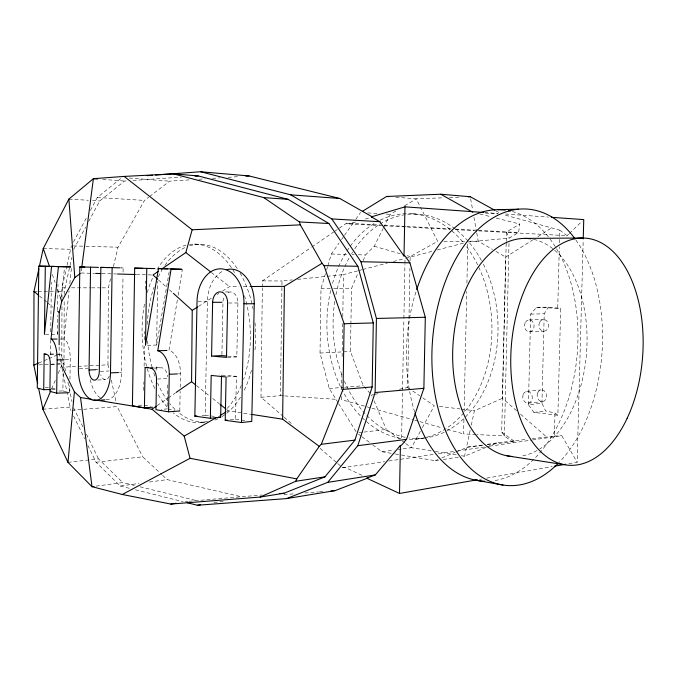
<?xml version="1.0" encoding="UTF-8"?>
<svg xmlns="http://www.w3.org/2000/svg" width="677" height="677" viewBox="0 0 677 677"><rect width="100%" height="100%" fill="white"/><g stroke="black" fill="none" stroke-linecap="round" stroke-linejoin="round"><path stroke-width="0.51" stroke-dasharray="3.38 2.54" d="M62.462 367.569L61.539 365.698L59.119 354.164L59.144 344.796M61.962 306.622L61.776 367.213L107.965 364.818L109.082 369.904M61.988 298.261L62.022 287.81L66.837 266.323M65.508 370.827L63.985 363.625L64.002 359.436M64.002 358.395L64.188 300.8M64.213 294.52L64.222 291.381L71.821 257.565M107.965 364.818L108.371 287.86L110.783 277.697M283.384 416.617L260.992 397.281L262.346 288.199M262.363 287.158L262.439 280.862L311.005 247.554M50.42 354.968L50.614 340.218M50.724 331.789L51.367 282.275M45.418 334.396L57.291 334.328L57.545 315.575M57.613 310.362L57.96 284.315M65.838 391.695L62.876 390.934L63.13 372.274M63.198 367.086L63.24 363.981A8.886 3.165 89.2 0 0 60.177 354.46L57.029 353.868M69.782 392.702L69.883 385.475M69.968 379.272L70.239 359.648A19.481 6.982 89.3 0 0 64.01 338.991L69.054 290.992M260.992 397.281L280.464 395.664L281.996 280.989L292.413 279.906M106.061 399.785A29.56 16.113 88 0 0 121.479 372.418L123.002 276.377M123.07 272.162L123.138 267.94L121.141 267.88M338.085 402.722L329.259 388.496L320.026 353.055L321 288.529L325.442 273.728M341.487 396.519L341.436 399.667L370.962 407.943M341.606 389.157L341.885 372.342M342.139 356.576L342.68 322.937M342.782 316.633L343.467 274.583L357.735 270.842M143.727 390.333L143.862 381.921M144.133 366.155L144.463 346.192M144.573 339.888L144.717 331.476M145.42 289.443L145.563 281.031M156.167 370.243L156.226 367.086L151.174 367.289M147.501 345.287L156.607 345.058L157.707 281.234M167.549 384.841L167.117 408.925L161.041 409.348M370.209 393.489L363.278 385.755L350.466 351.49L350.898 325.265M350.914 324.215L351.507 288.546L357.921 273.203M179.786 410.998L180.141 391.357M180.217 387.219L180.463 373.78A21.96 12.787 87.8 0 0 168.954 350.415L177.433 299.505M202.093 415.466L205.19 415.162L207.39 301.57A33.495 23.441 89.7 0 1 223.512 270.758M401.622 437.875L402.51 391.348M402.527 390.29L403.881 319.442M403.898 318.385L404.931 264.453M404.948 263.395L405.032 259.164M409.348 388.683L407.63 387.506L409.932 268.194M410.076 260.797L410.16 256.575L437.664 241.367L420.459 207.154M221.921 354.553L222.961 302.297A10.688 7.481 89.7 0 1 224.307 296.484M230.383 419.774L235.537 419.241L236.417 376.302L219.458 374.914M227.531 357.346L236.815 356.897L237.923 303A10.688 7.481 89.7 0 0 234.039 293.293A10.688 7.481 89.7 0 0 226.236 293.776M476.159 434.549L463.601 433.915L463.931 419.148M464.092 411.768L466.732 291.55M466.918 283.113L467.773 244.092M516.585 410.744L502.359 398.321L505.719 257.116L533.332 239.531M501.691 432.036L514.478 441.455L513.488 442.69L504.407 435.98L501.691 432.036L506.201 242.501M506.227 241.452L506.447 231.974L519.775 224.036L518.599 232.549L509.138 238.135L467.824 241.985M509.011 243.39L504.407 435.98L477.209 434.6M528.415 404.753L530.675 314.12L536.506 307.366L548.319 307.155L560.691 308.424L557.873 415.255L533.857 412.361L528.415 404.753L541.938 403.238L545.637 410.956L554.979 413.038L557.873 415.255M541.938 403.238L544.223 313.798L548.319 307.155M532.139 438.704L554.37 436.115L554.979 413.038M557.738 307.815L559.337 246.961M559.447 242.764L559.583 237.517M559.608 236.468L559.777 230.172L503.146 214.558M568.824 463.677L577.126 462.213L583.21 239.658M69.816 283.688L71.534 266.84M57.291 334.328L57.52 332.246M61.345 296.881L64.501 267.753M81.299 270.893L81.714 267.753M178.127 295.35L182.375 269.201M156.607 345.058L169.335 270.986M470.16 430.377L464.54 456.213L462.518 456.526M471.285 425.207L474.425 410.736L502.359 398.321M67.065 265.299L71.424 245.853M113.44 266.518L118.026 247.215L144.489 200.426L148.669 197.219M326.627 269.784L327.516 266.823M327.812 265.833L331.358 254.002L339.118 242.975M363.126 260.738L365.529 254.984L374.212 246.216L383.199 228.411M51.596 388.911L55.742 379.238M58.222 373.442L61.539 365.698M383.673 227.472L390.29 214.355L396.561 210.606M73.421 242.129L87.367 216.073M90.354 210.488L97.336 197.464L122.038 177.484M73.666 249.364L85.683 227.023M88.695 221.447L99.714 200.967L124.543 181.038L127.699 180.818M420.366 431.274L411.413 447.692L402.273 448.953M422.355 427.627L434.287 405.735L420.527 396.324M341.504 239.582L343.891 236.188M344.483 235.342L355.222 220.076M355.823 219.23L360.596 212.451M478.631 230.899L567.089 235.681L568.604 234.217M569.357 233.489L582.245 221.074M149.507 196.575L169.614 181.182L191.566 179.735M157.157 405.625L167.481 398.44M168.345 397.839L175.225 393.058M311.877 246.961L333.558 232.093M334.421 231.492L346.565 223.165L380.339 225.009M198.454 306.41L212.671 297.364M217.114 294.529L218.891 293.403M222.445 291.135L229.562 286.616L239.049 286.566M537.783 236.696L552.034 227.616M404.626 205.791L416.279 198.835L443.274 197.786M226.406 411.811L228.208 410.77L250.795 414.273M38.53 363.092L43.21 361.061M44.14 360.655L47.889 359.038M48.82 358.632L59.119 354.164M401.419 455.02L435.218 460.682L438.07 459.488M441.878 457.897L455.198 452.329M456.154 451.931L467.57 447.15L482.168 445.043M486.027 447.362L464.54 456.213L461.418 455.714M487.008 446.955L496.774 442.936L527.391 439.271M346.565 223.165L349.112 223.901L356.204 221.785M365.326 219.06L370.387 217.554M358.759 270.58L361.814 269.776M362.83 269.505L387.295 263.091M393.413 261.491L404.626 258.555M405.641 258.284L433.17 251.065M437.24 249.999L463.745 243.051M373.653 394.606L371.588 395.038L372.409 396.95M374.686 394.395L378.798 393.532M399.396 389.233L407.63 387.506M479.468 479.392L481.55 479.028M486.755 478.114L552.212 466.597M214.008 502.613L224.425 500.963M185.024 501.877L188.071 501.403M189.086 501.242L262.067 494.98M435.218 460.682L439.263 460.064M443.308 459.455L458.473 457.136M337.772 463.584L342.57 467.731L384.688 461.629M388.852 461.02L434.287 454.292M438.451 453.683L456.56 451.094M457.601 450.941L485.731 446.82M489.513 446.202L531.563 440.101M532.604 439.948L561.766 435.675L577.126 462.213M487.381 444.29L496.774 442.936M372.748 444.857L381.955 451.754L394.149 450.078M398.211 449.511L401.258 449.096M87.824 445.28L96.083 462.273L120.227 486.027L139.022 483.454M149.456 482.032L167.202 479.612L241.156 496.706M96.092 486.137L122.74 482.557L136.001 485.807M415.72 439.119L423.861 438.129M467.57 447.15L483.2 445.254M487.372 444.747L514.478 441.455M358.886 432.696L362.957 432.205M363.972 432.087L386.347 429.421L401.385 440.38M533.857 412.361L545.637 410.956M96.083 462.273L142.712 456.772L161.845 474.611M342.57 467.731L345.109 467.435L362.161 475.381M67.988 462.357L98.461 458.828L122.74 482.557M528.339 403.162L542.692 401.579M297.626 279.364L343.467 274.583M200.46 422.566L205.596 422.059A88.958 54.168 88.1 0 1 178.381 412.335M526.681 391.34L541.05 389.927M71.897 410.254L117.121 406.581L142.712 456.772M329.259 388.496L343.688 387.337M344.72 387.252L363.278 385.755M42.888 409.221L72.05 406.919M283.917 494.633L294.36 493.812M304.811 492.991L318.385 491.934M319.434 491.849L323.614 491.519M132.963 180.454L181.385 177.103M138.446 405.379L143.473 405.041L150.506 406.2M198.877 179.253L205.148 178.838M212.468 178.356L219.78 177.873M228.141 177.323L238.592 176.638M227.133 376.903L236.417 376.302M554.37 436.115L561.766 435.675M320.026 353.055L350.466 351.49M39.046 364.869L55.675 364.04M56.716 363.989L63.985 363.625M157.513 379.052L167.659 378.561M97.767 380.017L105.697 379.645M178.423 373.873L180.463 373.78M119.482 372.502L121.479 372.418M529.465 331.848L543.851 331.256M100.306 371.334L109.242 370.962M95.982 369.71L97.962 369.634M153.891 368.127L161.998 367.797A10.02 5.797 87.7 0 1 167.591 376.717M449.503 197.54L458.845 197.176M79.361 368.516L88.222 368.161M58.891 391.061L62.876 390.934M45.097 387.777L49.015 387.659M51.621 389.47L55.573 389.343M529.109 319.899L543.496 319.476M530.675 314.12L544.223 313.798M51.266 364.218L63.24 363.981M65.204 359.741L70.239 359.648M50.106 353.978L56.039 353.885M50.242 354.613L60.177 354.46M60.016 339.025L64.01 338.991M443.909 241.334L464.71 241.232M469.914 241.207L478.233 241.173L492.416 249.398M243.271 286.549L249.601 286.523M33.985 291.423L37.108 291.415M38.149 291.415L53.796 291.389M57.96 291.389L64.222 291.381M62.022 287.81L67.294 287.818M71.508 287.818L90.464 287.843M91.522 287.843L101 287.852M102.049 287.852L108.371 287.86M321 288.529L332.576 288.537M333.626 288.537L351.507 288.546M198.056 301.553L207.39 301.57M228.623 302.991L237.923 303M262.439 280.862L281.996 280.989M225.458 291.905L230.62 291.956M121.081 267.897L123.138 267.94M43.243 248.544L71.567 249.305M331.358 254.002L347.927 254.476M352.074 254.594L354.139 254.654M358.285 254.772L365.529 254.984M81.028 272.992L94.585 273.373M101.88 273.576L116.478 273.973M136.297 274.523L151.936 274.964M194.214 244.109L200.756 244.312M73.497 245.912L84.887 246.242M85.92 246.276L118.026 247.215M536.506 307.366L560.691 308.424M384.561 225.238L405.667 226.389M406.725 226.448L451.051 228.868M455.274 229.097L477.437 230.307M478.495 230.366L518.599 232.549M349.112 223.901L382.81 225.72M383.859 225.779L450.197 229.368M455.469 229.647L474.416 230.671M68.885 199.106L88.408 200.282M92.521 200.536L99.714 200.967M97.336 197.464L144.489 200.426M367.763 212.908L376.979 213.5M386.195 214.093L390.29 214.355M412.115 213.788L418.208 214.194M280.464 395.664L283.612 395.867M284.67 395.943L337.231 399.396M484.495 212.527L498.111 213.492M505.44 214.017L548.285 217.08M485.367 213.094L497.959 213.991M102.735 179.388L124.543 181.038M129.282 178.043L169.614 181.182M395.808 197.21L416.279 198.835L420.002 206.231M227.87 356.119L236.815 356.897M156.226 367.086L161.998 367.797M439.432 406.378L460.013 408.942M461.045 409.069L474.425 410.736M205.19 415.162L214.482 416.414M235.537 419.241L245.666 420.603M431.207 450.865L411.413 447.692L405.565 443.427M435.379 451.534L457.254 455.046M168.091 409.077L174.911 410.203M381.955 451.754L394.251 453.818M395.275 453.988L400.395 454.842M140.08 486.805L195.179 500.303M120.227 486.027L129.366 488.303M135.451 489.818L183.137 501.708M479.934 214.008L491.163 216.835M496.275 218.121L519.775 224.036M51.867 388.107L55.624 389.072M371.978 408.231L413.723 419.926M414.739 420.214L418.809 421.356M419.825 421.644L442.225 427.923M447.319 429.345L463.601 433.915M374.212 246.216L400.175 253.697M407.165 255.711L410.16 256.575M495.776 210.775L499.423 212.781M495.962 251.455L505.719 257.116M412.792 391.035L419.664 395.74M402.223 440.989L404.728 442.817M358.522 434.194L361.036 436.073M361.873 436.699L369.405 442.343M559.777 230.172L567.089 235.681M211.402 272.484L229.562 286.616M196.457 385.568L209.481 395.91M212.739 398.491L219.255 403.661M226.575 409.483L228.208 410.77M39.511 296.035L46.611 301.976M47.398 302.636L52.924 307.256M284.188 417.311L292.989 424.911M320.179 448.394L336.977 462.899M520.537 414.197L546.618 436.978M158.477 279.948L166.322 287.023M169.462 289.849L172.601 292.684M162.615 475.322L167.202 479.612M338.635 403.61L356.855 432.942M73.556 407.782L82.78 426.688M86.47 434.245L98.461 458.828M73.598 416L84.608 438.671M506.447 231.974L509.138 238.135M374.051 400.767L386.347 429.421M52.315 274.481L55.108 282.461M57.553 289.443L60.346 297.415M111.316 380.093L116.004 401.486M67.895 382.15L72.007 401.689M61.996 368.237L70.84 410.338M470.633 198.801L472.673 210.166M473.968 217.402L476.566 231.872M476.752 232.905L478.233 241.173M109.31 375.98A9.436 5.145 88 0 1 100.695 374.787M100.221 397.814A29.56 16.113 88 0 1 90.083 378.621M175.013 409.314A88.958 54.168 88.1 0 1 169.868 403.67M167.82 401.029A88.958 54.168 88.1 0 1 157.58 382.987M154.898 376.158A88.958 54.168 88.1 0 1 153.493 371.986M152.147 367.433A88.958 54.168 88.1 0 1 147.586 340.59M147.332 324.351A88.958 54.168 88.1 0 1 154.119 287.116M158.325 276.842A88.958 54.168 88.1 0 1 162.201 269.632M164.875 265.494A88.958 54.168 88.1 0 1 186.31 247.003M189.636 245.793A88.958 54.168 88.1 0 1 237.559 269.006M240.073 273.068A88.958 54.168 88.1 0 1 253.096 309.203M255.026 322.811A88.958 54.168 88.1 0 1 254.772 352.167M251.463 370.294A88.958 54.168 88.1 0 1 243.551 391.585M240.445 397.162A88.958 54.168 88.1 0 1 221.421 416.964M218.011 418.775A88.958 54.168 88.1 0 1 214.558 420.189M207.602 421.263A89.296 54.101 88.1 0 1 173.21 412.801M167.244 407.055A89.296 54.101 88.1 0 1 157.199 392.948M154.788 388.403A89.296 54.101 88.1 0 1 144.692 302.991M147.231 292.549A89.296 54.101 88.1 0 1 153.12 276.893M157.03 269.556A89.296 54.101 88.1 0 1 186.378 245.082M189.357 244.49A89.296 54.101 88.1 0 1 234.801 273.009M244.482 295.688A89.296 54.101 88.1 0 1 243.602 379.357M241.308 385.441A89.296 54.101 88.1 0 1 226.465 409.145M575.924 240.081A138.582 84.972 -85.8 0 1 559.287 462.273M512.43 211.571A136.001 85.42 -85.8 0 1 577.43 351.16A136.001 85.42 -85.8 0 1 493.321 480.755M414.688 412.09A136.001 85.42 -85.8 0 1 416.38 290.543M533.874 239.404A109.268 66.913 -85.8 0 1 586.993 334.548A109.268 66.913 -85.8 0 1 539.637 449.046M537.047 450.56A109.268 66.913 -85.8 0 1 521.502 456.027M400.894 438.434A112.856 82.484 88.2 0 1 330.833 289.866M332.542 283.333A112.856 82.484 88.2 0 1 375.676 222.581M380.203 220.152A112.856 82.484 88.2 0 1 463.703 243.009M466.707 246.86A112.856 82.484 88.2 0 1 485.604 371.918A112.856 82.484 88.2 0 1 407.656 439.204M483.361 264.225A112.255 82.45 88.2 0 1 487.008 384.257A112.255 82.45 88.2 0 1 408.874 437.926M405.21 437.308A112.255 82.45 88.2 0 1 344.449 381.202M341.877 374.719A112.255 82.45 88.2 0 1 334.802 301.197M335.944 294.749A112.255 82.45 88.2 0 1 349.687 256.947M351.6 253.672A112.255 82.45 88.2 0 1 352.641 251.996M354.799 248.73A112.255 82.45 88.2 0 1 481.482 260.637M525.14 322.819A5.975 4.798 88 0 0 529.312 331.848A5.975 4.798 88 0 0 533.459 322.954A5.975 4.798 88 0 0 525.14 322.819M539.544 322.354A5.89 4.781 88.1 0 0 543.699 331.256A5.89 4.781 88.1 0 0 547.828 322.489A5.89 4.781 88.1 0 0 539.544 322.354M523.084 394.759A5.966 4.756 82.7 0 0 528.229 403.179A5.966 4.756 82.7 0 0 531.267 393.819A5.966 4.756 82.7 0 0 523.084 394.759M537.453 393.295A5.89 4.739 82.6 0 0 542.59 401.596A5.89 4.739 82.6 0 0 545.611 392.364A5.89 4.739 82.6 0 0 537.453 393.295"/><path stroke-width="1.02" d="M37.633 383.588L33.85 365.123L33.985 291.423L38.834 268.964M59.144 344.796L59.237 312.529L61.742 301.409L74.808 277.587L80.25 273.567M195.645 384.917L191.574 381.693L192.234 310.371L173.388 293.386M70.518 266.814L38.801 266.12L37.269 388.023L43.717 389.724L50.631 389.503M43.717 389.724L44.174 354.063L46.154 354.037M45.3 266.239L44.428 334.396L51.596 266.357L58.425 266.628L51.02 339.101A19.599 6.846 89.3 0 1 57.139 359.885L56.69 393.151L68.775 392.736M79.827 266.933L78.38 368.55A29.78 16.045 88 0 0 94.001 400.378A29.78 16.045 88 0 0 110.495 372.892L112.128 267.627L100.873 267.381L99.307 371.377A9.503 5.12 88 0 1 94.044 380.161A9.503 5.12 88 0 1 89.059 369.997L90.566 267.161L79.827 266.933L84.76 267.077M319.248 446.371L282.622 419.198L284.408 286.363L322.032 263.294L324.021 265.638L344.128 323.75L343.053 389.36L321.287 444.307L319.248 446.371L296.763 478.901L295.714 481.279L260.078 497.062L170.816 504.069L122.275 494.481L91.996 486.687L67.988 462.357L42.888 409.221L38.682 388.708M154.889 268.591L134.672 268.1L132.413 405.777L144.429 407.782L152.503 407.232M144.429 407.782L145.106 367.535L148.136 367.416M146.782 268.363L145.479 345.338L158.494 268.608L181.351 269.175M179.786 410.998L168.59 411.811L169.258 374.296A22.138 12.736 87.8 0 0 157.783 350.737L171.137 268.879M260.078 497.062L284.018 493.237L324.994 476.836L354.926 440.101L372.155 386.973L373.289 322.929L357.862 266.289L328.92 223.52L288.013 199.326L198.226 175.935L173.54 173.879L124.17 176.409L93.392 178.686L68.885 199.106L43.243 248.544L39.494 265.9M187.199 502.723L197.345 505.254L286.557 498.602L327.719 482.362L357.794 445.694L375.109 392.542L376.429 318.461L360.926 261.711L331.832 218.942L290.721 194.832L200.519 171.746L155.524 175.038M194.858 416.169L197.024 301.553A33.808 23.467 89.7 0 1 221.151 268.828A33.808 23.467 89.7 0 1 243.94 303.761L241.477 422.524L225.229 420.307L226.101 376.971L211.19 375.43L210.352 418.284L194.858 416.169L196.922 415.974M211.571 356.068L212.62 302.289A10.79 7.489 89.7 0 1 220.321 291.846A10.79 7.489 89.7 0 1 227.59 302.991L226.499 357.388L211.571 356.068L221.904 355.594L226.871 356.026M477.387 479.756L399.506 493.457L400.42 445.415L401.478 445.271L406.522 439.356L423.878 388.293L425.308 317.259L409.923 262.845L405.091 255.991L404.017 255.965L379.848 221.692L371.343 216.885L404.956 206.84L483.446 212.451M404.017 255.965L404.956 206.84M210.352 418.284L220.677 417.244L221.497 375.82M226.812 269.598A33.495 23.441 89.7 0 1 254.239 303.761L251.751 421.424L241.477 422.524M583.236 238.6L583.76 219.61L551.416 217.3M67.988 462.357L74.394 391.805L62.919 368.5M81.849 266.704L93.392 178.686L97.547 178.999M161.617 269.091L185.82 252.563L192.158 229.774L124.17 176.409M42.888 409.221L50.767 390.849M399.506 493.457L366.782 478.19L375.32 474.907L400.42 445.415M93.993 399.726L151.995 409.213L156.294 406.217M176.088 392.457L191.574 381.693M158.164 271.452L152.977 274.989L157.69 279.237M192.234 310.371L197.566 306.977M362.381 211.342L386.592 196.482L440.727 194.223L470.261 196.736L494.862 210.276M151.995 409.213L184.195 436.123L216.53 417.497M220.118 415.433L225.509 412.327M122.275 494.481L190.068 458.304L296.763 478.901M33.85 365.123L38.53 363.092M286.557 498.602L335.107 490.622L367.839 478.03L366.782 478.19M554.294 466.233L565.71 464.227M197.345 505.254L200.468 504.754M327.719 482.362L375.32 474.907M170.816 504.069L175.893 503.282M295.714 481.279L324.994 476.836M94.044 486.408L91.996 486.687L80.529 397.517L74.394 391.805M357.794 445.694L406.522 439.356M321.287 444.307L354.926 440.101M225.229 420.307L227.294 420.095M375.109 392.542L423.878 388.293M343.053 389.36L372.155 386.973M279.838 493.567L284.018 493.237M330.926 490.952L335.107 490.622M147.154 175.648L152.384 175.267M195.069 176.155L198.226 175.935M245.912 176.155L249.043 175.944L339.778 198.488L372.418 216.945L371.343 216.885M101.059 400.107L104.96 399.87M192.158 229.774L300.36 224.849L322.032 263.294M169.258 374.296L177.408 373.916M110.495 372.892L118.483 372.545M89.059 369.997L95.982 369.71M145.106 367.535L152.884 368.17M468.188 196.812L470.261 196.736M344.128 323.75L373.289 322.929M157.783 350.737L166.923 350.474M376.429 318.461L425.308 317.259M498.12 209.667L518.624 209.176M57.139 359.885L64.197 359.758M51.02 339.101L57.02 339.05M524.48 238.406L582.135 238.016M250.659 286.515L284.408 286.363M243.94 303.761L254.239 303.761M212.62 302.289L221.929 302.297M324.021 265.638L357.862 266.289M360.926 261.711L409.923 262.845M158.494 268.608L167.659 268.871M171.213 269.048L181.428 269.344M134.672 268.1L142.745 268.337M100.873 267.381L108.845 267.61M112.128 267.627L120.134 267.855M90.566 267.161L98.504 267.39M38.801 266.12L48.626 266.391M58.425 266.628L70.56 266.966M95.626 273.398L100.839 273.542M117.527 274.007L135.248 274.498M173.54 173.879L263.81 197.608L299.378 221.946L328.92 223.52M331.832 218.942L379.848 221.692M263.81 197.608L288.013 199.326M290.721 194.832L339.778 198.488M386.592 196.482L388.64 196.643M200.519 171.746L249.043 175.944M218.612 416.964L220.677 417.244M251.819 414.426L282.622 419.198M507.183 455.841L564.195 464.684M80.529 397.517L91.92 399.388M168.59 411.811L155.972 409.703L156.497 379.103A10.096 5.771 87.7 0 0 150.853 368.254M475.305 480.12L503.003 485.037M44.174 354.063L47.263 354.663A8.945 3.106 89.2 0 1 50.267 364.243L49.912 391.365L56.69 393.151M440.727 194.223L472.774 212.206M185.82 252.563L210.581 271.841M220.067 404.313L225.763 408.832M33.985 291.423L38.716 295.375M57.663 311.217L59.237 312.529M43.243 248.544L49.523 266.501M60.346 297.415L61.742 301.409M299.378 221.946L300.36 224.849M184.195 436.123L190.068 458.304M68.885 199.106L74.808 277.587M557.992 463.593A138.582 84.972 -85.8 0 1 447.15 434.499A138.582 84.972 -85.8 0 1 461.113 250.084A138.582 84.972 -85.8 0 1 575.01 238.812M416.685 289.621A136.001 85.42 -85.8 0 1 505.347 210.141M508.402 210.64A136.001 85.42 -85.8 0 1 510.416 211.063M484.707 481.212A136.001 85.42 -85.8 0 1 415.001 413.072M512.371 456.493A109.268 66.913 -85.8 0 1 453.268 340.7A109.268 66.913 -85.8 0 1 530.683 238.82M627.181 418.242A113.88 65.864 -85.8 0 0 589.176 238.609A113.88 65.864 -85.8 0 0 514.478 398.22A113.88 65.864 -85.8 0 0 627.181 418.242"/></g></svg>
